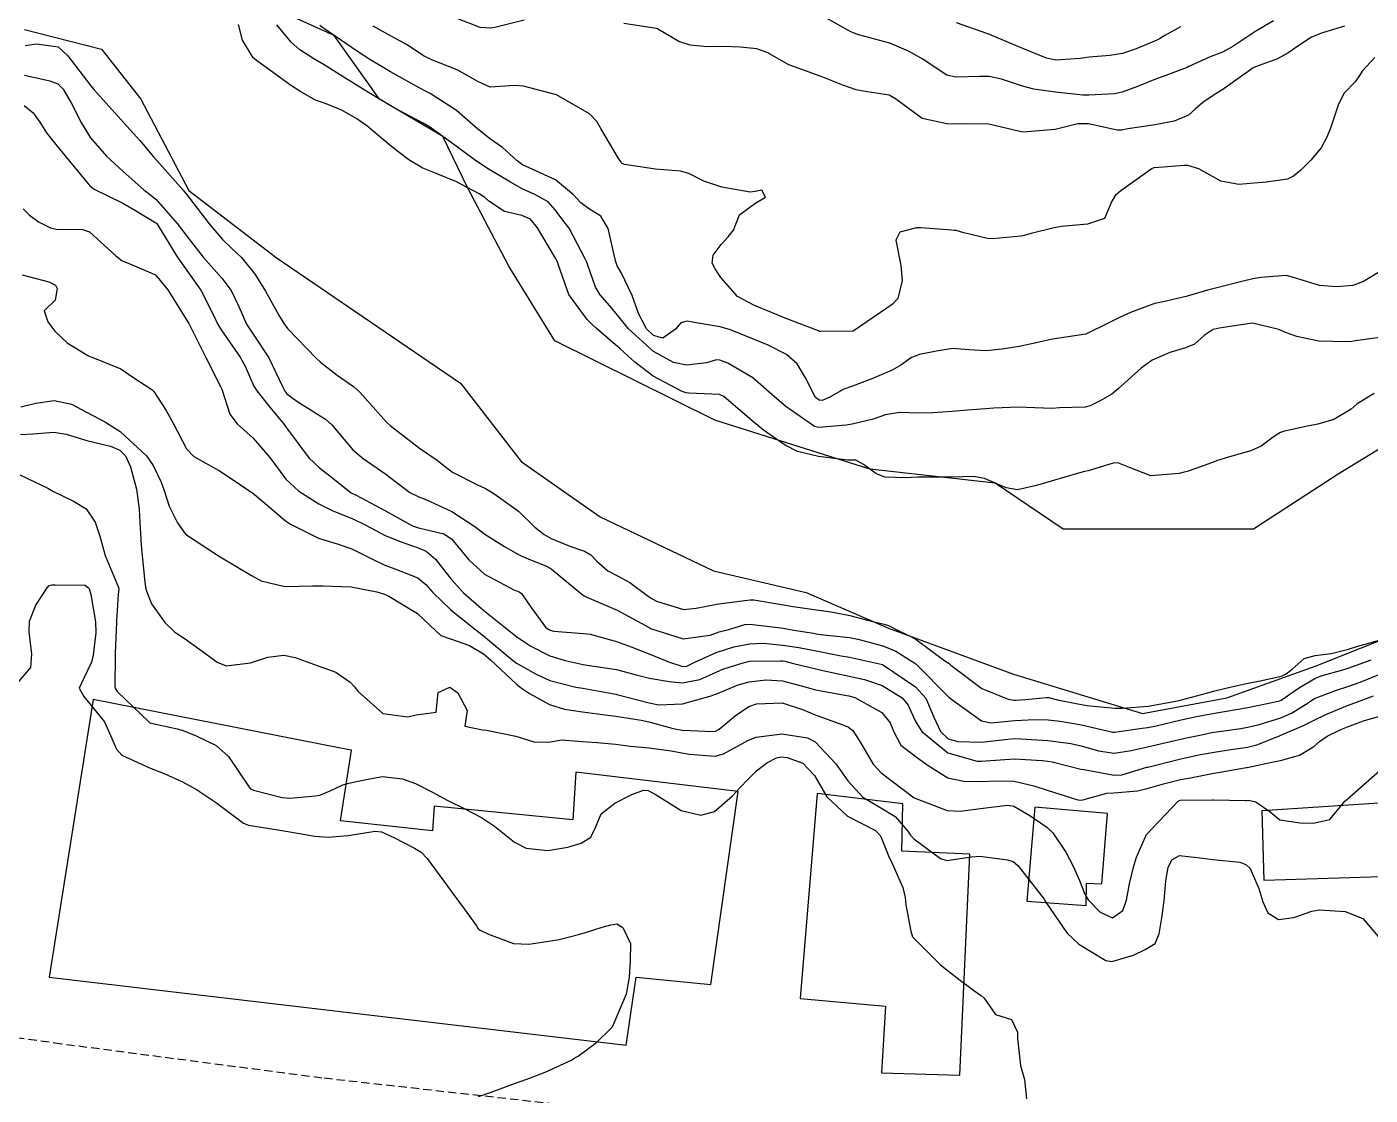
# Model space of a CAD drawing. Header units: metres. Extents: x 292545 to 299085, y 7450245 to 7463078.
# Drawn here: x 294463 to 294543.8, y 7462757.6 to 7462821.8 of the extents above; entities that cross this region are included whole.
import ezdxf

# ---------------------------------------------------------------- set-up
doc = ezdxf.new("R2010")
doc.units = ezdxf.units.M
doc.linetypes.add('DASHED', pattern=[0.75, 0.5, -0.25])
for name, color, linetype in [('Curvas de Nivel 1m', 11, 'Continuous'), ('Curvas de Nivel 5m', 15, 'Continuous'), ('Edificações', 30, 'Continuous'), ('Hidrografia', 140, 'Continuous'), ('Vias Secundárias', 230, 'DASHED')]:
    doc.layers.add(name, color=color, linetype=linetype)

msp = doc.modelspace()

# ---------------------------------------------------------------- linework, layer by layer
at = {"layer": 'Curvas de Nivel 1m', "flags": 128}
for points, elevation in [([(294492.958, 7462822.203), (294491.198, 7462821.766), (294490.952, 7462821.727), (294490.299, 7462821.777), (294488.958, 7462822.292)], 676), ([(294538.006, 7462822.166), (294536.956, 7462821.545), (294536.474, 7462821.227), (294535.558, 7462820.627), (294534.938, 7462820.287), (294534.197, 7462819.994), (294532.925, 7462819.413), (294532.831, 7462819.365), (294532.602, 7462819.273), (294531.378, 7462818.826), (294530.917, 7462818.657), (294529.827, 7462818.222), (294528.908, 7462817.877), (294528.443, 7462817.789), (294526.906, 7462817.693), (294526.548, 7462817.702), (294524.908, 7462817.882), (294523.599, 7462818.069), (294522.911, 7462818.241), (294521.656, 7462818.662), (294520.917, 7462818.82), (294520.328, 7462818.83), (294518.916, 7462818.784), (294518.378, 7462818.899), (294517.543, 7462819.451), (294516.929, 7462819.872), (294516.055, 7462820.35), (294514.943, 7462820.827), (294513.145, 7462821.312), (294512.951, 7462821.365), (294512.594, 7462821.514), (294510.962, 7462822.427)], 677), ([(294544.072, 7462799.764), (294543.04, 7462799.147), (294542.856, 7462798.983), (294542.688, 7462798.829), (294541.648, 7462798.196), (294540.674, 7462797.921), (294540.052, 7462797.807), (294538.667, 7462797.505), (294538.439, 7462797.429), (294538.083, 7462797.206), (294537.276, 7462796.595), (294536.654, 7462796.316), (294535.364, 7462795.953), (294534.648, 7462795.743), (294534.289, 7462795.611), (294533.339, 7462795.263), (294532.82, 7462795.088), (294532.639, 7462795.039), (294532.331, 7462794.966), (294530.638, 7462794.821), (294529.361, 7462795.313), (294528.646, 7462795.606), (294528.381, 7462795.588), (294527.591, 7462795.331), (294526.862, 7462795.116), (294526.64, 7462795.076), (294526.279, 7462794.985), (294524.634, 7462794.499), (294523.762, 7462794.248), (294522.629, 7462793.98), (294521.93, 7462794.097), (294520.635, 7462794.66), (294519.994, 7462794.777), (294518.636, 7462794.745), (294517.355, 7462794.733), (294516.636, 7462794.734), (294515.861, 7462794.698), (294514.636, 7462794.747), (294514.11, 7462794.961), (294513.365, 7462795.499), (294512.893, 7462795.754), (294512.646, 7462795.771), (294512.389, 7462795.769), (294510.647, 7462795.974), (294509.393, 7462796.292), (294508.654, 7462796.662), (294507.343, 7462797.573), (294506.671, 7462798.116), (294504.965, 7462799.597), (294504.694, 7462799.707), (294502.857, 7462799.79), (294502.695, 7462799.806), (294502.445, 7462799.883), (294500.705, 7462800.809), (294499.604, 7462801.661), (294498.725, 7462802.451), (294497.275, 7462803.692), (294496.998, 7462803.949), (294496.748, 7462804.212), (294495.636, 7462805.711), (294495.02, 7462807.478), (294494.938, 7462807.718), (294494.787, 7462808.007), (294493.751, 7462809.731), (294493.326, 7462810.243), (294492.82, 7462810.458), (294491.774, 7462810.707), (294490.828, 7462811.327), (294490.598, 7462811.54), (294490.244, 7462811.776), (294488.844, 7462812.51), (294487.666, 7462812.986), (294486.855, 7462813.315), (294486.024, 7462813.823), (294485.348, 7462814.313), (294484.871, 7462814.694), (294483.496, 7462815.854), (294482.887, 7462816.282), (294481.949, 7462816.813), (294480.896, 7462817.237), (294480.412, 7462817.401), (294479.518, 7462817.901), (294478.909, 7462818.304), (294477.652, 7462819.193), (294476.93, 7462819.721), (294476.664, 7462819.934), (294476.014, 7462821.015), (294475.78, 7462821.948)], 672), ([(294544.378, 7462803.134), (294542.953, 7462802.926), (294542.73, 7462802.894), (294542.442, 7462802.866), (294540.73, 7462802.905), (294539.421, 7462803.193), (294538.737, 7462803.444), (294538.333, 7462803.611), (294536.744, 7462803.988), (294536.072, 7462803.901), (294534.74, 7462803.701), (294534.382, 7462803.61), (294533.847, 7462803.259), (294533.259, 7462802.733), (294532.725, 7462802.507), (294531.77, 7462802.232), (294530.718, 7462801.765), (294530.055, 7462801.3), (294528.7, 7462800.065), (294528.284, 7462799.737), (294527.59, 7462799.331), (294526.991, 7462799.034), (294526.687, 7462798.954), (294525.151, 7462798.898), (294524.685, 7462798.873), (294523.152, 7462798.919), (294522.686, 7462798.95), (294521.194, 7462798.896), (294520.685, 7462798.853), (294519.371, 7462798.742), (294518.682, 7462798.695), (294517.523, 7462798.609), (294516.68, 7462798.58), (294515.525, 7462798.627), (294514.678, 7462798.491), (294513.948, 7462798.216), (294512.669, 7462797.918), (294512.319, 7462797.863), (294510.666, 7462797.719), (294510.417, 7462797.784), (294508.684, 7462798.979), (294508.001, 7462799.567), (294506.704, 7462800.706), (294505.202, 7462801.595), (294504.716, 7462801.778), (294504.529, 7462801.789), (294503.921, 7462801.612), (294502.711, 7462801.468), (294501.933, 7462801.638), (294500.723, 7462802.303), (294499.222, 7462803.665), (294498.749, 7462804.254), (294498.109, 7462805.032), (294497.524, 7462805.689), (294497.243, 7462806.168), (294496.781, 7462807.483), (294496.699, 7462807.701), (294496.627, 7462807.86), (294495.65, 7462809.712), (294495.288, 7462810.186), (294494.824, 7462810.815), (294494.396, 7462811.292), (294493.595, 7462811.732), (294492.838, 7462812.074), (294492.13, 7462812.464), (294490.855, 7462813.228), (294490.02, 7462813.778), (294488.871, 7462814.637), (294487.253, 7462815.806), (294486.885, 7462816.026), (294485.698, 7462816.635), (294484.895, 7462817.077), (294483.603, 7462817.853), (294482.909, 7462818.276), (294481.84, 7462818.95), (294480.927, 7462819.516), (294480.299, 7462819.89), (294479.459, 7462820.423), (294478.943, 7462820.878), (294478.076, 7462821.919)], 673), ([(294544.49, 7462807.133), (294543.419, 7462806.501), (294542.774, 7462806.264), (294541.798, 7462806.189), (294540.774, 7462806.251), (294539.225, 7462806.749), (294538.779, 7462806.855), (294537.256, 7462806.738), (294536.777, 7462806.665), (294536.025, 7462806.481), (294534.772, 7462806.155), (294534.05, 7462805.977), (294532.766, 7462805.603), (294532.505, 7462805.533), (294531.383, 7462805.284), (294530.881, 7462805.169), (294530.761, 7462805.138), (294529.417, 7462804.646), (294528.748, 7462804.334), (294528.065, 7462804.005), (294526.733, 7462803.34), (294524.729, 7462803.025), (294523.38, 7462802.73), (294522.725, 7462802.595), (294521.69, 7462802.433), (294520.722, 7462802.343), (294519.693, 7462802.396), (294518.723, 7462802.48), (294517.843, 7462802.328), (294516.719, 7462802.105), (294516.253, 7462801.929), (294515.609, 7462801.471), (294515.042, 7462801.145), (294514.708, 7462801.014), (294513.866, 7462800.654), (294512.7, 7462800.217), (294512.177, 7462800.036), (294511.285, 7462799.524), (294510.871, 7462799.347), (294510.69, 7462799.361), (294510.471, 7462799.533), (294509.868, 7462800.706), (294509.36, 7462801.55), (294508.721, 7462802.111), (294507.627, 7462802.673), (294506.735, 7462803.041), (294505.369, 7462803.594), (294504.745, 7462803.77), (294503.168, 7462804.045), (294502.748, 7462804.112), (294502.367, 7462804.014), (294502.056, 7462803.637), (294501.287, 7462803.092), (294500.737, 7462803.25), (294500.311, 7462803.654), (294499.83, 7462804.581), (294499.444, 7462805.663), (294498.777, 7462807.046), (294498.556, 7462807.448), (294498.469, 7462807.675), (294498.36, 7462808.106), (294498.007, 7462809.682), (294497.556, 7462810.425), (294496.825, 7462810.888), (294496.358, 7462811.235), (294495.928, 7462811.709), (294494.846, 7462812.61), (294493.255, 7462813.338), (294492.859, 7462813.505), (294492.525, 7462813.745), (294491.66, 7462814.548), (294490.876, 7462815.101), (294490.021, 7462815.779), (294488.893, 7462816.776), (294487.297, 7462817.806), (294486.906, 7462818.01), (294486.506, 7462818.219), (294484.922, 7462819.1), (294483.674, 7462819.853), (294482.938, 7462820.331), (294481.536, 7462821.285), (294480.951, 7462821.679), (294480.832, 7462821.762), (294480.669, 7462821.884)], 674), ([(294542.277, 7462821.84), (294540.956, 7462821.446), (294540.293, 7462821.18), (294539.481, 7462820.655), (294538.939, 7462820.271), (294538.257, 7462819.883), (294536.926, 7462819.407), (294536.8, 7462819.346), (294536.63, 7462819.224), (294534.91, 7462817.992), (294534.452, 7462817.71), (294533.761, 7462817.261), (294533.311, 7462816.854), (294532.895, 7462816.501), (294532.04, 7462816.13), (294530.889, 7462815.926), (294529.248, 7462815.676), (294528.886, 7462815.59), (294528.612, 7462815.597), (294526.889, 7462815.974), (294526.251, 7462815.985), (294524.886, 7462815.638), (294522.97, 7462815.475), (294522.884, 7462815.487), (294522.754, 7462815.522), (294520.888, 7462815.963), (294519.435, 7462815.979), (294518.888, 7462815.963), (294518.365, 7462815.969), (294516.891, 7462816.299), (294515.288, 7462817.476), (294514.905, 7462817.704), (294513.345, 7462817.941), (294512.908, 7462818.028), (294512.117, 7462818.311), (294510.915, 7462818.783), (294508.997, 7462819.485), (294508.932, 7462819.506), (294508.824, 7462819.552), (294507.614, 7462820.244), (294506.942, 7462820.491), (294505.948, 7462820.585), (294504.943, 7462820.62), (294503.954, 7462820.598), (294502.944, 7462820.701), (294502.25, 7462820.934), (294501.039, 7462821.649), (294500.981, 7462821.677), (294500.953, 7462821.688), (294500.903, 7462821.701), (294498.956, 7462822.004)], 676), ([(294532.422, 7462821.812), (294531.473, 7462821.285), (294531.154, 7462821.084), (294530.948, 7462820.988), (294529.755, 7462820.494), (294528.936, 7462820.205), (294528.178, 7462820.084), (294526.932, 7462819.975), (294526.383, 7462819.894), (294524.93, 7462819.809), (294524.371, 7462819.929), (294522.94, 7462820.51), (294521.069, 7462821.291), (294520.952, 7462821.338), (294520.768, 7462821.412), (294518.959, 7462822.056)], 678), ([(294462.939, 7462820.684), (294463.635, 7462820.785), (294464.938, 7462820.608), (294465.516, 7462820.064), (294466.906, 7462818.258), (294467.086, 7462818.048), (294468.883, 7462816.03), (294469.842, 7462814.985), (294470.661, 7462814.003), (294470.859, 7462813.766), (294472.44, 7462811.984), (294472.828, 7462811.51), (294474.017, 7462809.968), (294474.804, 7462809.029), (294475.354, 7462808.507), (294475.963, 7462807.942), (294476.778, 7462806.925), (294477.403, 7462805.924), (294478.23, 7462804.433), (294478.54, 7462803.912), (294478.739, 7462803.65), (294480.454, 7462801.893), (294480.71, 7462801.647), (294481.706, 7462800.878), (294482.696, 7462800.189), (294483.072, 7462799.856), (294484.675, 7462798.04), (294484.89, 7462797.838), (294486.653, 7462796.485), (294487.653, 7462795.805), (294488.213, 7462795.371), (294488.635, 7462795.041), (294490.104, 7462794.299), (294490.626, 7462794.058), (294491.125, 7462793.765), (294492.607, 7462792.697), (294493.589, 7462791.735), (294494.148, 7462791.287), (294494.586, 7462791.056), (294495.705, 7462790.586), (294496.579, 7462790.293), (294496.961, 7462790.078), (294497.315, 7462789.689), (294497.991, 7462789.103), (294498.564, 7462788.807), (294499.305, 7462788.414), (294500.322, 7462787.653), (294500.55, 7462787.487), (294500.906, 7462787.288), (294502.54, 7462786.785), (294503.302, 7462786.858), (294504.546, 7462787.108), (294504.97, 7462787.172), (294506.55, 7462787.367), (294506.769, 7462787.359), (294508.545, 7462787.059), (294509.135, 7462786.96), (294510.541, 7462786.759), (294511.415, 7462786.646), (294512.537, 7462786.43), (294513.982, 7462786.044), (294514.53, 7462785.93), (294514.869, 7462785.827), (294515.515, 7462785.475), (294516.208, 7462785.153), (294516.518, 7462784.974), (294518.24, 7462783.709), (294518.504, 7462783.532), (294518.558, 7462783.494), (294518.617, 7462783.439), (294520.482, 7462782.029), (294522.066, 7462781.396), (294522.421, 7462781.339), (294522.472, 7462781.34), (294522.519, 7462781.343), (294523.088, 7462781.384), (294524.344, 7462781.502), (294524.475, 7462781.493), (294525.029, 7462781.362), (294526.243, 7462781.115), (294526.47, 7462781.07), (294526.791, 7462781.016), (294528.468, 7462780.853), (294528.933, 7462780.851), (294530.47, 7462780.985), (294532.14, 7462781.275), (294532.404, 7462781.341), (294532.474, 7462781.36), (294533.976, 7462781.76), (294534.483, 7462781.903), (294535.566, 7462782.16), (294536.49, 7462782.357), (294537.211, 7462782.5), (294538.497, 7462782.781), (294538.784, 7462782.912), (294539.135, 7462783.194), (294539.862, 7462783.834), (294540.511, 7462784.017), (294541.489, 7462784.141), (294542.515, 7462784.403), (294543.084, 7462784.577), (294544.521, 7462784.979)], 672), ([(294462.915, 7462818.893), (294464.43, 7462818.558), (294464.908, 7462818.387), (294465.24, 7462818.067), (294465.72, 7462817.237), (294466.317, 7462816.056), (294466.874, 7462815.135), (294467.832, 7462814.04), (294468.849, 7462813.118), (294470.08, 7462812.011), (294470.509, 7462811.684), (294470.827, 7462811.421), (294472.079, 7462809.987), (294472.804, 7462809.041), (294473.655, 7462807.971), (294474.774, 7462806.701), (294475.335, 7462805.951), (294475.797, 7462804.988), (294476.261, 7462803.937), (294476.732, 7462803.218), (294477.609, 7462801.921), (294478.413, 7462800.195), (294478.552, 7462799.911), (294478.691, 7462799.746), (294479.289, 7462799.302), (294480.678, 7462798.428), (294481.009, 7462798.218), (294481.383, 7462797.879), (294482.651, 7462796.382), (294483.273, 7462795.854), (294484.634, 7462794.915), (294486.088, 7462793.825), (294486.619, 7462793.556), (294487.031, 7462793.4), (294488.606, 7462792.672), (294489.98, 7462791.776), (294490.588, 7462791.313), (294491.762, 7462790.577), (294492.577, 7462790.109), (294492.814, 7462789.985), (294493.44, 7462789.737), (294494.262, 7462789.417), (294494.568, 7462789.23), (294496.419, 7462787.701), (294496.552, 7462787.606), (294496.715, 7462787.534), (294498.539, 7462786.749), (294500.476, 7462785.698), (294500.523, 7462785.668), (294500.558, 7462785.65), (294502.517, 7462785.024), (294504.148, 7462785.234), (294504.521, 7462785.383), (294504.681, 7462785.438), (294505.27, 7462785.593), (294506.229, 7462785.881), (294506.528, 7462785.91), (294508.396, 7462785.69), (294508.525, 7462785.668), (294509.165, 7462785.55), (294510.344, 7462785.356), (294510.521, 7462785.323), (294510.764, 7462785.284), (294512.519, 7462785.093), (294513.022, 7462785.001), (294514.514, 7462784.602), (294515.308, 7462784.275), (294516.503, 7462783.518), (294516.573, 7462783.459), (294518.474, 7462781.544), (294518.592, 7462781.439), (294520.46, 7462780.091), (294521.013, 7462779.967), (294522.46, 7462780.114), (294523.664, 7462780.175), (294524.461, 7462780.151), (294525.177, 7462780.076), (294526.458, 7462779.847), (294528.354, 7462779.42), (294528.454, 7462779.414), (294530.106, 7462779.653), (294530.457, 7462779.699), (294530.957, 7462779.792), (294532.462, 7462780.148), (294533.377, 7462780.347), (294534.466, 7462780.547), (294535.065, 7462780.646), (294536.47, 7462780.892), (294538.004, 7462781.207), (294538.382, 7462781.294), (294538.475, 7462781.342), (294539.574, 7462782.101), (294540.495, 7462782.642), (294540.879, 7462782.794), (294542.181, 7462783.155), (294542.504, 7462783.257), (294543.878, 7462783.767)], 673), ([(294462.893, 7462817.087), (294463.427, 7462816.631), (294463.834, 7462816.086), (294464.233, 7462815.436), (294464.869, 7462814.643), (294465.331, 7462814.065), (294466.836, 7462812.248), (294467.104, 7462812.047), (294468.825, 7462811.202), (294469.575, 7462810.773), (294470.813, 7462810.033), (294470.846, 7462810), (294470.921, 7462809.89), (294472.091, 7462807.987), (294472.779, 7462807.024), (294473.512, 7462805.973), (294474.285, 7462804.428), (294474.509, 7462803.962), (294474.738, 7462803.601), (294475.877, 7462801.943), (294476.171, 7462801.402), (294476.696, 7462800.209), (294476.869, 7462799.928), (294477.65, 7462798.953), (294478.512, 7462797.912), (294478.67, 7462797.695), (294480.012, 7462795.896), (294480.637, 7462795.299), (294481.441, 7462794.688), (294482.463, 7462793.862), (294482.557, 7462793.796), (294482.622, 7462793.765), (294482.802, 7462793.676), (294484.606, 7462792.723), (294486.245, 7462791.823), (294486.592, 7462791.701), (294488.124, 7462791.333), (294488.585, 7462791.041), (294489.632, 7462789.779), (294490.564, 7462788.909), (294492.333, 7462787.974), (294492.554, 7462787.884), (294492.648, 7462787.843), (294492.794, 7462787.746), (294493.374, 7462786.904), (294494.246, 7462785.724), (294494.399, 7462785.599), (294494.521, 7462785.541), (294494.746, 7462785.492), (294496.519, 7462785.353), (294496.917, 7462785.298), (294498.515, 7462784.864), (294499.391, 7462784.546), (294500.507, 7462784.107), (294501.635, 7462783.639), (294502.499, 7462783.364), (294502.741, 7462783.385), (294503.219, 7462783.619), (294504.509, 7462784.204), (294505.558, 7462784.544), (294506.514, 7462784.723), (294507.333, 7462784.753), (294508.514, 7462784.651), (294509.472, 7462784.505), (294510.511, 7462784.295), (294512.02, 7462784.003), (294512.507, 7462783.912), (294514.503, 7462783.49), (294516.483, 7462782.136), (294517.099, 7462781.454), (294517.597, 7462780.313), (294517.993, 7462779.445), (294518.449, 7462779.022), (294519.033, 7462778.848), (294520.447, 7462778.818), (294522.043, 7462778.99), (294522.449, 7462779.024), (294522.821, 7462779.015), (294524.448, 7462778.904), (294525.829, 7462778.731), (294526.445, 7462778.589), (294527.488, 7462778.284), (294528.441, 7462778.155), (294529.451, 7462778.302), (294530.445, 7462778.526), (294532.078, 7462778.905), (294532.45, 7462778.996), (294532.672, 7462779.046), (294533.678, 7462779.258), (294534.313, 7462779.393), (294534.455, 7462779.415), (294536.053, 7462779.638), (294536.458, 7462779.705), (294537.096, 7462779.857), (294538.464, 7462780.276), (294539.102, 7462780.558), (294540.09, 7462781.184), (294540.317, 7462781.34), (294540.477, 7462781.427), (294541.743, 7462781.909), (294542.488, 7462782.151), (294543.226, 7462782.409), (294544.5, 7462782.935)], 674), ([(294462.775, 7462806.897), (294464.379, 7462806.474), (294464.766, 7462806.284), (294464.881, 7462806.078), (294464.756, 7462805.384), (294464.095, 7462804.741), (294464.318, 7462804.084), (294464.737, 7462803.519), (294465.476, 7462802.814), (294466.713, 7462802.05), (294468.705, 7462801.249), (294469.43, 7462800.749), (294470.559, 7462800.011), (294470.692, 7462799.882), (294471.427, 7462798.746), (294471.843, 7462797.992), (294472.65, 7462796.434), (294473.094, 7462795.975), (294474.634, 7462795.118), (294475.337, 7462794.657), (294476.398, 7462793.933), (294476.538, 7462793.847), (294476.622, 7462793.789), (294477.364, 7462793.174), (294478.605, 7462792.123), (294478.907, 7462791.907), (294480.591, 7462791.08), (294481.718, 7462790.741), (294482.582, 7462790.44), (294483.762, 7462789.848), (294484.569, 7462789.454), (294485.174, 7462789.227), (294486.562, 7462788.688), (294487.04, 7462788.295), (294487.465, 7462787.806), (294488.537, 7462786.761), (294489.773, 7462785.777), (294490.517, 7462785.21), (294492.235, 7462783.753), (294492.501, 7462783.552), (294493.667, 7462782.905), (294494.491, 7462782.517), (294496.068, 7462782.123), (294496.486, 7462782.05), (294498.463, 7462781.701), (294498.483, 7462781.694), (294498.532, 7462781.679), (294500.476, 7462781.169), (294501.059, 7462781.06), (294502.468, 7462781.118), (294504.192, 7462781.604), (294504.4, 7462781.675), (294504.474, 7462781.704), (294505.819, 7462782.251), (294506.486, 7462782.438), (294507.494, 7462782.564), (294508.487, 7462782.491), (294509.904, 7462782.116), (294510.479, 7462781.964), (294512.362, 7462781.624), (294512.474, 7462781.604), (294512.832, 7462781.506), (294514.464, 7462780.594), (294514.955, 7462779.98), (294515.162, 7462779.479), (294515.609, 7462778.637), (294516.438, 7462777.987), (294517.186, 7462777.452), (294518.421, 7462776.668), (294519.386, 7462776.463), (294520.418, 7462776.456), (294521.33, 7462776.495), (294522.419, 7462776.466), (294523.606, 7462776.187), (294524.411, 7462775.933), (294526.24, 7462775.352), (294526.403, 7462775.316), (294526.546, 7462775.348), (294527.995, 7462775.738), (294528.41, 7462775.773), (294529.827, 7462775.89), (294530.414, 7462776.023), (294531.391, 7462776.313), (294532.422, 7462776.561), (294533.019, 7462776.669), (294534.42, 7462776.942), (294534.68, 7462776.988), (294536.044, 7462777.234), (294536.371, 7462777.283), (294536.424, 7462777.29), (294538.006, 7462777.629), (294538.431, 7462777.719), (294539.586, 7462778.038), (294540.444, 7462778.556), (294540.776, 7462778.849), (294541.231, 7462779.172), (294542.054, 7462779.567), (294542.459, 7462779.736), (294543.42, 7462780.103), (294544.466, 7462780.402)], 676), ([(294462.682, 7462798.966), (294463.585, 7462799.19), (294464.686, 7462799.347), (294465.737, 7462799.118), (294466.679, 7462798.631), (294467.775, 7462798.039), (294468.665, 7462797.481), (294470.237, 7462796.014), (294470.637, 7462795.435), (294471.108, 7462794.483), (294471.287, 7462794), (294471.611, 7462792.993), (294472.099, 7462791.988), (294472.593, 7462791.317), (294474.454, 7462790.082), (294474.574, 7462790.02), (294474.675, 7462789.959), (294476.562, 7462788.83), (294477.143, 7462788.516), (294478.556, 7462788.174), (294480.24, 7462788.209), (294480.556, 7462788.214), (294480.875, 7462788.204), (294482.556, 7462788.145), (294484.095, 7462787.845), (294484.551, 7462787.698), (294484.808, 7462787.578), (294486.534, 7462786.548), (294487.32, 7462785.808), (294487.94, 7462785.221), (294488.515, 7462785.025), (294489.672, 7462784.618), (294490.506, 7462784.121), (294490.934, 7462783.766), (294492.488, 7462782.294), (294492.796, 7462782.055), (294493.28, 7462781.738), (294494.473, 7462781.069), (294495.388, 7462780.792), (294496.467, 7462780.638), (294497.673, 7462780.48), (294498.463, 7462780.368), (294499.986, 7462780.131), (294500.459, 7462780.029), (294501.921, 7462779.635), (294502.452, 7462779.542), (294504.303, 7462779.454), (294504.452, 7462779.476), (294504.676, 7462779.598), (294505.646, 7462780.403), (294506.467, 7462780.952), (294506.919, 7462781.124), (294508.469, 7462781.166), (294509.699, 7462780.776), (294510.462, 7462780.462), (294512.124, 7462779.846), (294512.455, 7462779.712), (294512.725, 7462779.507), (294513.19, 7462778.758), (294513.944, 7462777.495), (294514.425, 7462776.963), (294516.403, 7462775.46), (294518.396, 7462774.707), (294519.167, 7462774.661), (294520.397, 7462774.83), (294522.023, 7462775.019), (294522.399, 7462774.959), (294523.359, 7462774.414), (294524.386, 7462773.693), (294524.738, 7462773.366), (294525.521, 7462772.203), (294525.97, 7462771.354), (294526.344, 7462770.505), (294526.669, 7462769.678), (294526.872, 7462769.342), (294527.584, 7462768.59), (294528.322, 7462768.262), (294528.949, 7462768.691), (294529.171, 7462769.312), (294529.359, 7462770.294), (294529.588, 7462771.308), (294529.767, 7462771.901), (294530.382, 7462773.255), (294530.4, 7462773.282), (294530.409, 7462773.3), (294530.736, 7462773.645), (294532.279, 7462775.272), (294532.365, 7462775.309), (294532.404, 7462775.316), (294534.317, 7462775.338), (294534.404, 7462775.338), (294536.33, 7462775.304), (294536.404, 7462775.315), (294536.501, 7462775.326), (294536.941, 7462775.222), (294537.816, 7462774.627), (294538.392, 7462774.147), (294539.608, 7462773.97), (294540.39, 7462773.935), (294541.408, 7462774.155), (294542.219, 7462775.162), (294542.308, 7462775.257), (294542.405, 7462775.342), (294544.423, 7462777.13)], 677), ([(294462.661, 7462797.302), (294463.407, 7462797.347), (294464.663, 7462797.445), (294465.409, 7462797.322), (294466.656, 7462796.946), (294468.086, 7462796.601), (294468.648, 7462796.365), (294468.99, 7462796.027), (294469.291, 7462795.369), (294469.641, 7462794.02), (294469.808, 7462792.821), (294469.849, 7462792.018), (294469.924, 7462790.675), (294469.985, 7462790.016), (294470.135, 7462788.436), (294470.209, 7462788.013), (294470.54, 7462787.127), (294471.354, 7462785.998), (294471.954, 7462785.426), (294472.514, 7462785.057), (294474.03, 7462783.965), (294474.499, 7462783.618), (294475.043, 7462783.409), (294476.499, 7462783.58), (294477.545, 7462783.924), (294478.504, 7462784.034), (294479.189, 7462783.903), (294480.498, 7462783.418), (294481.637, 7462783.016), (294482.489, 7462782.426), (294482.749, 7462782.13), (294482.97, 7462781.863), (294484.463, 7462780.54), (294485.952, 7462780.333), (294486.462, 7462780.448), (294487.653, 7462780.614), (294487.783, 7462781.801), (294488.486, 7462782.126), (294488.958, 7462781.785), (294489.532, 7462780.714), (294489.394, 7462779.781), (294490.451, 7462779.561), (294490.693, 7462779.525), (294492.447, 7462779.173), (294493.537, 7462778.827), (294494.444, 7462778.808), (294495.203, 7462778.955), (294496.444, 7462778.847), (294497.346, 7462778.788), (294498.443, 7462778.694), (294499.34, 7462778.565), (294500.441, 7462778.463), (294501.795, 7462778.281), (294502.438, 7462778.166), (294502.899, 7462778.084), (294504.437, 7462777.97), (294504.941, 7462778.106), (294506.446, 7462778.931), (294506.904, 7462779.119), (294508.45, 7462779.317), (294509.988, 7462779.077), (294510.446, 7462778.823), (294511.693, 7462777.517), (294512.417, 7462776.478), (294513.319, 7462775.501), (294514.397, 7462774.873), (294515.258, 7462774.344), (294516.03, 7462773.465), (294516.166, 7462773.248), (294516.378, 7462773.011), (294517.998, 7462771.812), (294518.365, 7462771.695), (294519.858, 7462771.927), (294520.361, 7462771.958), (294522.014, 7462771.74), (294522.357, 7462771.638), (294522.65, 7462771.387), (294523.793, 7462769.921), (294524.213, 7462769.371), (294524.331, 7462769.194), (294525.584, 7462767.357), (294526.303, 7462766.678), (294527.921, 7462765.693), (294528.287, 7462765.624), (294529.595, 7462766.005), (294530.299, 7462766.344), (294530.889, 7462766.709), (294531.142, 7462767.288), (294531.295, 7462768.258), (294531.444, 7462769.283), (294531.532, 7462770.47), (294531.684, 7462771.28), (294531.904, 7462771.733), (294532.364, 7462771.999), (294533.772, 7462771.845), (294534.361, 7462771.766), (294535.995, 7462771.597), (294536.356, 7462771.45), (294536.606, 7462771.226), (294537.129, 7462770.007), (294537.377, 7462769.214), (294537.671, 7462768.554), (294538.323, 7462768.16), (294539.238, 7462768.277), (294540.328, 7462768.654), (294540.775, 7462768.729), (294542.328, 7462768.638), (294543.384, 7462768.204), (294544.313, 7462767.13)], 678), ([(294462.631, 7462794.87), (294464.319, 7462794.083), (294464.621, 7462793.897), (294465.858, 7462793.304), (294466.611, 7462792.831), (294467.158, 7462792.044), (294467.436, 7462791.196), (294467.758, 7462790.038), (294468.554, 7462788.113), (294468.57, 7462788.03), (294468.574, 7462788.009), (294468.548, 7462787.706), (294468.443, 7462786.112), (294468.44, 7462786.031), (294468.368, 7462784.169), (294468.363, 7462784.031), (294468.345, 7462782.171), (294468.366, 7462782.031), (294468.48, 7462781.866), (294470.405, 7462780.01), (294470.453, 7462779.978), (294472.084, 7462779.621), (294472.448, 7462779.506), (294473.229, 7462779.189), (294474.439, 7462778.609), (294475.178, 7462777.953), (294476.415, 7462776.116), (294476.49, 7462776.016), (294476.682, 7462775.936), (294478.407, 7462775.489), (294478.871, 7462775.44), (294480.408, 7462775.583), (294480.663, 7462775.634), (294481.295, 7462775.881), (294482.043, 7462776.248), (294482.418, 7462776.352), (294483.056, 7462776.497), (294484.422, 7462776.748), (294485.631, 7462776.611), (294486.411, 7462776.327), (294487.45, 7462775.804), (294488.066, 7462775.461), (294488.398, 7462775.281), (294489.378, 7462774.795), (294490.388, 7462774.292), (294491.167, 7462773.762), (294492.373, 7462772.793), (294493.076, 7462772.446), (294494.369, 7462772.302), (294495.571, 7462772.507), (294496.373, 7462772.748), (294496.97, 7462773.101), (294497.241, 7462773.691), (294497.582, 7462774.497), (294498.398, 7462775.15), (294499.438, 7462775.664), (294500.136, 7462775.925), (294500.407, 7462775.9), (294500.89, 7462775.645), (294502.394, 7462774.708), (294503.586, 7462774.423), (294504.393, 7462774.64), (294505.488, 7462775.594), (294505.921, 7462776.076), (294506.418, 7462776.59), (294506.919, 7462777.082), (294507.554, 7462777.569), (294508.123, 7462777.877), (294508.437, 7462777.933), (294508.766, 7462777.885), (294509.719, 7462777.541), (294510.422, 7462776.8), (294511.149, 7462775.523), (294512.391, 7462774.367), (294514.081, 7462773.493), (294514.38, 7462773.181), (294514.864, 7462771.978), (294515.11, 7462771.479), (294515.731, 7462770.081), (294515.856, 7462769.467), (294515.905, 7462769.043), (294516.204, 7462767.462), (294516.308, 7462767.112), (294517.969, 7462765.443), (294518.28, 7462765.19), (294519.273, 7462764.43), (294520.266, 7462763.686), (294520.431, 7462763.584), (294520.614, 7462763.415), (294521.288, 7462762.44), (294522.251, 7462762.152), (294522.61, 7462761.386), (294522.627, 7462760.996), (294522.792, 7462759.384), (294523.05, 7462758.536), (294523.168, 7462757.38)], 679)]:
    msp.add_lwpolyline(points, dxfattribs=dict(at, elevation=elevation))
at = {"layer": 'Curvas de Nivel 5m', "flags": 128}
for points, elevation in [([(294544.102, 7462819.972), (294543.345, 7462819.146), (294543.187, 7462818.881), (294542.916, 7462818.504), (294542.254, 7462817.812), (294541.915, 7462817.16), (294541.435, 7462815.718), (294541.22, 7462815.175), (294540.873, 7462814.543), (294540.263, 7462813.785), (294539.656, 7462813.192), (294539.217, 7462812.828), (294538.847, 7462812.649), (294537.578, 7462812.48), (294536.845, 7462812.413), (294535.935, 7462812.325), (294534.846, 7462812.534), (294533.514, 7462813.263), (294532.856, 7462813.465), (294532.652, 7462813.476), (294530.854, 7462813.336), (294530.812, 7462813.332), (294530.712, 7462813.292), (294528.839, 7462811.944), (294528.487, 7462811.673), (294528.298, 7462811.325), (294527.854, 7462810.293), (294526.819, 7462809.947), (294525.269, 7462809.815), (294524.816, 7462809.725), (294523.444, 7462809.384), (294522.945, 7462809.255), (294522.811, 7462809.234), (294521.145, 7462809.07), (294520.808, 7462809.082), (294519.39, 7462809.431), (294518.933, 7462809.557), (294518.814, 7462809.574), (294518.668, 7462809.588), (294516.816, 7462809.735), (294516.55, 7462809.729), (294515.552, 7462809.473), (294515.298, 7462808.983), (294515.598, 7462807.472), (294515.688, 7462806.557), (294515.416, 7462805.473), (294515.096, 7462805.139), (294514.754, 7462804.907), (294512.743, 7462803.51), (294510.782, 7462803.49), (294510.742, 7462803.498), (294510.66, 7462803.531), (294508.75, 7462804.262), (294507.822, 7462804.632), (294506.758, 7462805.07), (294505.792, 7462805.59), (294504.774, 7462806.731), (294504.434, 7462807.26), (294504.264, 7462807.608), (294504.316, 7462808.081), (294504.8, 7462808.728), (294505.221, 7462809.181), (294505.532, 7462809.593), (294505.904, 7462810.507), (294506.829, 7462811.182), (294507.465, 7462811.571), (294507.243, 7462811.98), (294506.836, 7462811.909), (294506.541, 7462811.878), (294504.839, 7462812.161), (294503.766, 7462812.54), (294502.847, 7462812.999), (294502.351, 7462813.13), (294500.849, 7462813.247), (294498.989, 7462813.531), (294498.852, 7462813.594), (294498.812, 7462813.631), (294498.778, 7462813.671), (294498.6, 7462813.93), (294497.57, 7462815.69), (294497.32, 7462816.127), (294496.892, 7462816.584), (294494.903, 7462817.72), (294492.91, 7462818.236), (294492.378, 7462818.281), (294490.909, 7462818.188), (294490.169, 7462818.522), (294488.924, 7462819.226), (294487.443, 7462819.805), (294486.935, 7462820.047), (294485.869, 7462820.753), (294484.947, 7462821.241), (294483.874, 7462821.851)], 675), ([(294462.821, 7462810.86), (294463.209, 7462810.487), (294463.746, 7462810.086), (294464.462, 7462809.728), (294464.809, 7462809.651), (294466.387, 7462809.635), (294466.807, 7462809.476), (294468.403, 7462808.034), (294468.789, 7462807.745), (294469.238, 7462807.571), (294470.776, 7462806.897), (294471.533, 7462805.992), (294472.744, 7462804.04), (294472.782, 7462803.98), (294472.828, 7462803.893), (294473.783, 7462801.969), (294474.695, 7462800.189), (294474.764, 7462800.029), (294474.788, 7462799.959), (294475.255, 7462798.528), (294475.7, 7462797.945), (294476.66, 7462797.091), (294477.66, 7462795.92), (294478.63, 7462794.617), (294479.413, 7462793.902), (294480.615, 7462793.145), (294481.447, 7462792.713), (294482.607, 7462792.247), (294483.432, 7462791.852), (294484.587, 7462791.241), (294485.559, 7462790.854), (294486.58, 7462790.5), (294487.051, 7462790.286), (294487.614, 7462789.804), (294488.05, 7462789.28), (294488.561, 7462788.617), (294489.314, 7462787.782), (294490.537, 7462786.722), (294491.724, 7462785.758), (294492.517, 7462785.143), (294493.357, 7462784.582), (294494.506, 7462783.998), (294495.411, 7462783.711), (294496.501, 7462783.488), (294496.752, 7462783.445), (294498.498, 7462783.175), (294499.697, 7462782.864), (294500.493, 7462782.662), (294501.664, 7462782.459), (294502.484, 7462782.385), (294503.527, 7462782.575), (294504.494, 7462783.027), (294504.894, 7462783.199), (294506.118, 7462783.584), (294506.417, 7462783.667), (294506.504, 7462783.68), (294508.361, 7462783.704), (294508.504, 7462783.695), (294508.622, 7462783.676), (294509.151, 7462783.55), (294510.498, 7462783.21), (294510.91, 7462783.113), (294512.492, 7462782.773), (294513.412, 7462782.578), (294514.484, 7462782.215), (294515.678, 7462781.472), (294516.043, 7462781.041), (294516.459, 7462780.102), (294516.864, 7462779.456), (294518.44, 7462778.166), (294520.186, 7462777.672), (294520.435, 7462777.673), (294520.714, 7462777.694), (294522.437, 7462777.805), (294524.103, 7462777.707), (294524.436, 7462777.679), (294524.703, 7462777.634), (294525.814, 7462777.349), (294526.431, 7462777.192), (294526.608, 7462777.16), (294528.426, 7462776.835), (294528.889, 7462776.852), (294530.394, 7462777.3), (294530.424, 7462777.309), (294530.448, 7462777.315), (294532.438, 7462777.815), (294533.622, 7462778.072), (294534.437, 7462778.218), (294535.33, 7462778.351), (294536.442, 7462778.514), (294537.01, 7462778.656), (294538.372, 7462779.201), (294538.453, 7462779.235), (294539.824, 7462779.822), (294540.463, 7462780.144), (294541.167, 7462780.472), (294542.471, 7462781.006), (294542.843, 7462781.154), (294544.023, 7462781.591)], 675), ([(294462.485, 7462782.356), (294463.285, 7462783.302), (294463.348, 7462784.092), (294463.182, 7462785.435), (294463.208, 7462786.093), (294463.585, 7462787.047), (294464.266, 7462788.083), (294464.398, 7462788.238), (294464.555, 7462788.273), (294464.752, 7462788.274), (294466.555, 7462788.251), (294466.796, 7462788.048), (294466.9, 7462787.694), (294467.176, 7462786.044), (294467.19, 7462785.376), (294467.027, 7462784.045), (294466.933, 7462783.611), (294466.489, 7462782.706), (294466.19, 7462782.054), (294466.476, 7462781.558), (294467.712, 7462780.037), (294468.437, 7462778.401), (294468.767, 7462778.027), (294470.425, 7462777.267), (294471.337, 7462776.912), (294472.417, 7462776.424), (294473.243, 7462775.972), (294474.402, 7462775.208), (294476.077, 7462773.943), (294476.382, 7462773.815), (294478.025, 7462773.561), (294478.379, 7462773.507), (294478.856, 7462773.427), (294480.376, 7462773.166), (294481.158, 7462773.099), (294482.376, 7462773.201), (294483.992, 7462773.459), (294484.379, 7462773.415), (294485.148, 7462773.06), (294486.369, 7462772.438), (294486.752, 7462772.199), (294487.12, 7462771.812), (294488.338, 7462770.158), (294488.607, 7462769.796), (294489.338, 7462768.8), (294490.079, 7462767.774), (294490.176, 7462767.637), (294490.31, 7462767.517), (294490.806, 7462767.267), (294492.303, 7462766.719), (294493.241, 7462766.675), (294494.304, 7462766.822), (294495.058, 7462766.959), (294496.309, 7462767.278), (294496.642, 7462767.364), (294497.651, 7462767.687), (294498.173, 7462767.823), (294498.315, 7462767.859), (294498.533, 7462767.894), (294498.887, 7462767.671), (294499.341, 7462766.702), (294499.336, 7462765.664), (294499.271, 7462764.672), (294499.091, 7462763.668), (294498.243, 7462761.68), (294497.233, 7462760.685), (294496.217, 7462759.947), (294496.066, 7462759.851), (294495.825, 7462759.706), (294494.205, 7462758.951), (294493.316, 7462758.625), (294492.197, 7462758.207), (294490.948, 7462757.762), (294490.19, 7462757.494)], 680)]:
    msp.add_lwpolyline(points, dxfattribs=dict(at, elevation=elevation))
at = {"layer": 'Edificações'}
for points in [[(294481.905, 7462778.448), (294467.034, 7462781.373), (294464.382, 7462764.69), (294499.09, 7462760.607), (294499.697, 7462764.69), (294504.172, 7462764.249), (294505.83, 7462775.854), (294496.051, 7462777.013), (294495.885, 7462774.144), (294487.543, 7462774.971), (294487.433, 7462773.481), (294481.908, 7462774.088), (294482.563, 7462778.333)], [(294510.582, 7462775.717), (294509.546, 7462763.4), (294514.69, 7462762.936), (294514.44, 7462758.94), (294519.154, 7462758.798), (294519.762, 7462772.078), (294515.655, 7462772.257), (294515.726, 7462775.111)], [(294523.181, 7462769.258), (294526.739, 7462768.988), (294526.768, 7462770.339), (294527.693, 7462770.296), (294528.035, 7462774.527), (294523.665, 7462774.91)], [(294545.158, 7462770.747), (294537.451, 7462770.501), (294537.328, 7462774.705), (294545.271, 7462775.231), (294545.455, 7462770.749)]]:
    msp.add_lwpolyline(points, close=True, dxfattribs=at)
at = {"layer": 'Hidrografia'}
msp.add_lwpolyline([(294546.075, 7462797.456), (294541.892, 7462794.928), (294536.803, 7462791.618), (294525.356, 7462791.618), (294521.283, 7462794.379), (294513.738, 7462795.23), (294504.419, 7462798.163), (294494.807, 7462802.929), (294492.04, 7462807.418), (294489.544, 7462812.143), (294488.062, 7462815.222), (294484.249, 7462817.465), (294481.536, 7462821.285), (294477.112, 7462823.277)], dxfattribs=at)
at = {"layer": 'Hidrografia', "elevation": 682.882}
msp.add_lwpolyline([(294462.903, 7462821.651), (294467.532, 7462820.464), (294469.909, 7462817.465), (294472.787, 7462811.967), (294478.046, 7462807.949), (294486.366, 7462802.264), (294489.119, 7462800.389), (294492.765, 7462795.673), (294497.52, 7462792.362), (294504.338, 7462789.113), (294509.906, 7462787.801), (294514.872, 7462785.658), (294522.379, 7462782.909), (294530.136, 7462780.535), (294535.203, 7462781.472), (294540.583, 7462783.409), (294545.901, 7462785.533)], dxfattribs=at)
at = {"layer": 'Vias Secundárias', "elevation": 699.678}
msp.add_lwpolyline([(294955.954, 7462738.196, 0.111438), (294948.354, 7462741.82, 0.052638), (294906.803, 7462746.99, 0.021321), (294862.885, 7462748.056, -0.000836), (294819.047, 7462749.834), (294748.264, 7462746.519), (294709.935, 7462745.042), (294657.266, 7462744.477), (294626.292, 7462748.366), (294578.803, 7462751.507), (294523.907, 7462753.81), (294480.794, 7462758.624), (294465.126, 7462760.668), (294434.879, 7462764.87), (294359.505, 7462777.034), (294297.714, 7462790.389), (294263.044, 7462797.772)], format="xyb", dxfattribs=at)

doc.saveas('drawing.dxf')
